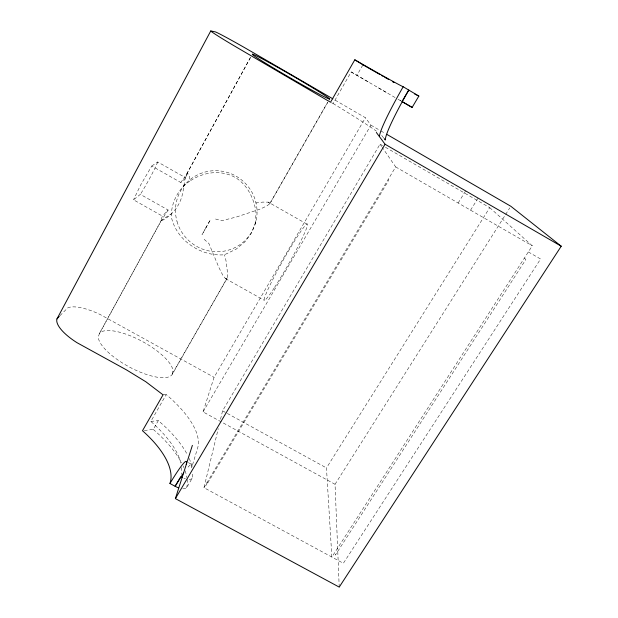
<?xml version="1.0" encoding="UTF-8"?>
<svg xmlns="http://www.w3.org/2000/svg" width="618" height="618" viewBox="0 0 618 618"><rect width="100%" height="100%" fill="white"/><g stroke="black" fill="none" stroke-linecap="round" stroke-linejoin="round"><path stroke-width="0.46" stroke-dasharray="3.09 2.32" d="M255.798 222.009L251.24 233.38L244.736 242.024L236.022 249.224L224.411 254.778C201.105 256.748 176.709 240.611 171.456 217.459C170.568 203.461 178.247 188.451 190.236 180.835L189.301 176.277L188.281 174.044L187.339 173.503C183.986 178.648 184.319 186.064 182.828 192.152C180.935 204.156 173.21 214.608 162.658 220.24L161.422 220.796L160.834 220.464L162.403 216.076L168.15 210.035L140.34 194.369L133.503 199.823L162.403 216.076M215.551 219.027L221.692 220.696L236.377 217.018L259.861 209.201L266.791 206.003L269.811 203.708L327.61 102.248M161.422 220.796L161.507 220.031L99.645 333.133L98.27 336.663A41.823 14.314 28.5 0 0 131.943 368.343A41.823 14.314 28.5 0 0 172.352 374.168L227.161 278.309L227.702 274.438C226.736 267.934 226.713 261.035 224.411 254.778M255.141 223.801L256.084 213.31C254.137 196.122 244.172 178.123 226.196 173.89C213.928 170.668 200.626 173.867 190.236 180.835M172.352 374.168L172.94 370.298A41.823 14.314 28.5 0 0 139.421 339.939A41.823 14.314 28.5 0 0 99.645 333.133M528.336 251.943L540.58 259.012L343.361 563.292L203.963 487.687L218.262 428.653M220.526 419.274L222.573 410.846L380.039 144.156L382.534 145.601M182.735 488.784A11.788 5.098 30.8 0 0 186.559 487.795L192.105 478.44L192.654 476.177A107.439 45.848 28.1 0 0 192.723 471.882M186.559 487.795L187.138 485.485A107.169 46.875 28 0 0 187.107 479.305M207.177 482.31L206.443 485.153L388.629 180.456L388.119 179.544M187.339 173.503L185.724 177.845L180.819 182.495L151.742 166.033L140.734 184.852L133.503 199.823M339.22 587.1L335.041 484.288L203.044 411.889L214.075 377.312L365.431 117.737L333.72 99.343M250.452 57.435L186.875 173.658L188.281 174.044M99.475 333.558L161.491 220.193L160.834 220.464M250.475 57.513L186.791 173.936L180.819 182.495M172.422 373.689L227.076 278.092M269.811 203.708L329.178 99.884M180.865 463.106A101.761 43.608 27.9 0 0 150.838 421.422L166.234 394.562A102.549 40.595 28.1 0 1 197.582 448.204L191.719 467.517A57.837 5.052 -61.9 0 0 186.69 468.83M331.372 102.665L333.071 103.507L351.163 71.943L387.749 93.272M144.28 430.514L153.264 429.41L158.308 420.634A107.439 45.848 28.1 0 1 187.679 455.311M368.096 81.823L356.926 75.311L362.959 64.828M203.044 411.889L370.931 125.16L365.431 117.737M203.963 487.687L395.667 166.922L382.194 147.293M458.154 203.005L465.902 190.475M168.15 210.035L161.63 220.039L170.993 214.067M470.568 210.174L478.347 197.683M489.734 207.633L532.283 245.817L331.866 557.05L326.474 467.934L489.734 207.633L383.369 146.08M335.041 484.288L509.78 207.895M59.946 315.667L67.88 307.779A36.709 12.29 27.6 0 1 100.386 314.632L214.075 377.312M183.16 186.25L186.613 182.828M151.742 166.033L157.706 161.97L185.724 177.845M204.164 239.344L208.876 243.492L218.842 267.37L222.696 274.995L225.477 278.602L227.161 278.309M150.838 421.422L158.308 420.634M163.036 394.832L166.234 394.562M306.937 224.11L268.282 202.132L262.743 202.101L253.774 203.214M188.451 462.65L191.518 464.319M222.573 410.846L326.474 467.934M225.477 278.602L264.373 300.394M400.062 100.41L402.009 101.53M395.667 166.922L532.283 245.817M370.931 125.16L380.093 130.468M380.92 130.946L385.084 133.364M378.394 87.81L395.883 98.007M397.992 99.204L401.159 101.074M351.163 71.943L356.926 75.311M268.282 202.132L269.85 203.291M524.396 258.061L525.864 259.514L335.342 555.103L335.226 551.828M383.6 137.86L381.885 135.659A111.209 4.272 30.1 0 0 380.958 134.701M380.039 144.156L381.661 146.512M181.615 467.525A101.761 43.608 27.9 0 1 181.321 474.454M333.071 103.507A111.209 4.272 30.1 0 1 376.401 131.163M153.264 429.41A107.169 46.875 28 0 1 181.53 462.704M183.144 465.957A107.169 46.875 28 0 1 183.863 467.571M185.091 470.746A107.169 46.875 28 0 1 186.868 477.567M189.193 458.51A107.439 45.848 28.1 0 1 192.298 468.382M192.105 478.44A11.819 4.983 30.8 0 1 188.305 479.375M185.454 478.826A11.819 4.983 30.8 0 1 183.894 478.309M157.706 161.97A27.068 2.364 -60.8 0 1 140.34 194.369M206.072 227.447L202.009 234.74L210.398 219.738L206.072 227.447M274.608 287.324A43.816 3.283 -60.6 0 0 307.571 224.736A43.816 3.283 -60.6 0 0 275.35 274.577A43.816 3.283 -60.6 0 0 274.608 287.324M177.011 221.46A41.074 40.247 35.8 0 0 245.5 240.054A41.074 40.247 35.8 0 0 226.312 172.136A41.074 40.247 35.8 0 0 177.011 221.46"/><path stroke-width="0.93" d="M386.752 134.33L510.816 206.265L561.229 246.219L339.22 587.1L175.388 498.602L192.376 445.362M178.316 487.749A11.788 5.098 30.8 0 1 175.126 486.289L169.95 483.492A95.798 42.07 27.8 0 0 142.488 430.731L163.036 394.832L145.771 381.715L126.327 369.811L77.065 342.727A37.86 13.063 27.4 0 1 56.964 318.919L210.761 30.939L215.543 31.935A39.32 1.259 30 0 1 245.5 48.165L332.886 98.857M402.666 101.947L412.121 107.432L418.857 96.076L403.183 86.752A106.157 1.475 30.3 0 1 354.809 59.807L330.522 102.24L237.173 47.601A40.641 1.344 30 0 1 210.761 30.939M56.964 318.919L59.274 316.354M175.388 498.602L385.068 144.241L376.331 132.437M418.857 96.076L418.162 95.767A118.988 1.645 30.3 0 1 414.493 93.866M385.068 144.241L561.229 246.219M412.121 107.432L402.009 101.53L408.799 90.027A64.257 6.319 -59.3 0 0 385.308 140.054L384.172 138.587M354.809 59.807L362.959 64.828A118.988 1.645 30.3 0 0 374.199 71.271M169.95 483.492A57.86 4.72 -61.9 0 1 186.25 464.551M379.46 136.663A64.287 5.902 -59.4 0 1 403.183 86.752M182.295 477.644A11.819 4.983 30.8 0 1 180.695 476.841L175.126 486.289A57.837 5.052 -61.9 0 1 183.739 472.863M394.021 82.549A118.988 1.645 30.3 0 1 392.538 81.707M388.668 79.513A118.988 1.645 30.3 0 1 384.612 77.211M383.075 76.338A118.988 1.645 30.3 0 1 381.507 75.45M379.923 74.546A118.988 1.645 30.3 0 1 375.026 71.75M329.657 99.042L328.537 97.961A44.828 1.468 30.1 0 0 288.22 73.341A44.828 1.468 30.1 0 0 252.291 54.067L252.561 54.67A44.828 1.468 30.1 0 0 293.596 79.838A44.828 1.468 30.1 0 0 329.657 99.042"/></g></svg>
